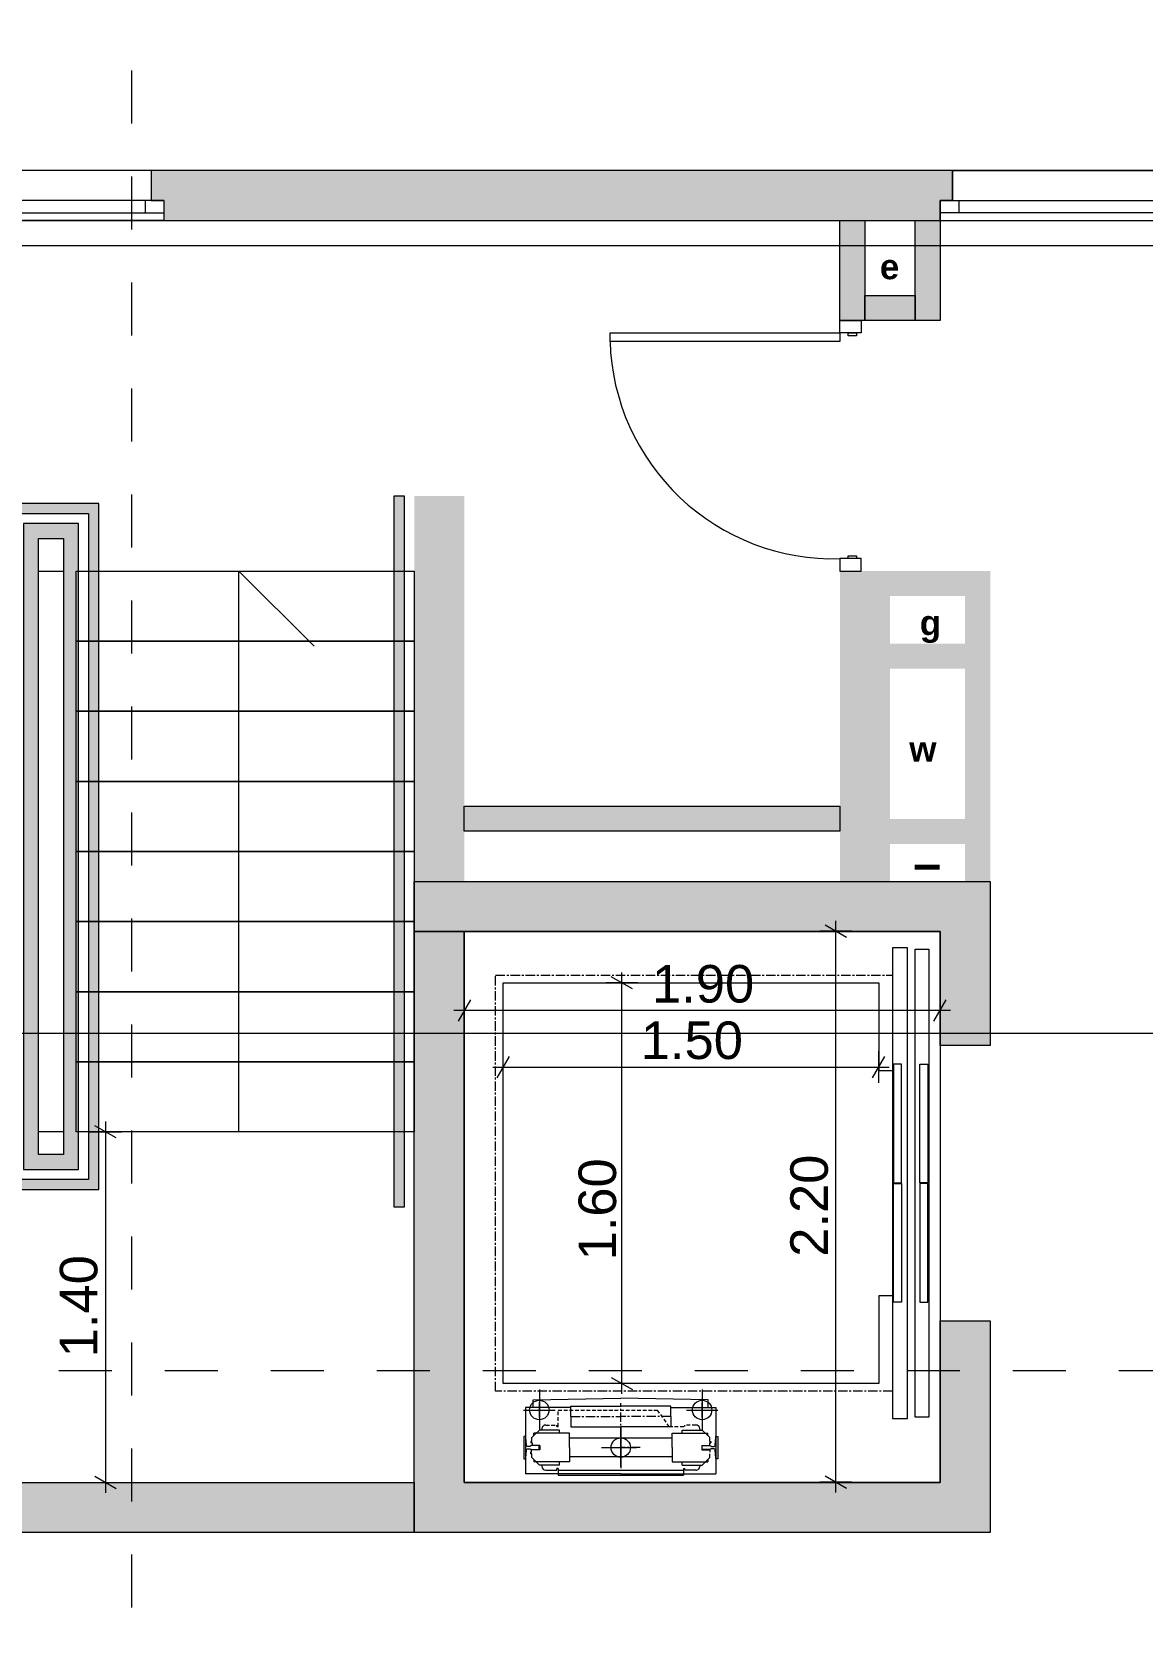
# Model space of a CAD drawing. Header units: millimetres. Extents: x 475159934 to 476245151, y 4620917055 to 4621447368.
# Drawn here: x 475241692 to 475246126, y 4621149352 to 4621155803 of the extents above; entities that cross this region are included whole.
import ezdxf

# ---------------------------------------------------------------- set-up
doc = ezdxf.new("R2010")
doc.units = ezdxf.units.MM
doc.header["$MEASUREMENT"] = 0
doc.set_wipeout_variables(frame=1)
for name, pattern in [('CENTER', [25400, 15875, -3175, 3175, -3175]), ('CENTERX2', [60, 37.5, -7.5, 7.5, -7.5]), ('Dashed', [423.333333, 211.666667, -211.666667]), ('DASHEDX2', [22.5, 15, -7.5]), ('PHANTOMX2', [75, 37.5, -7.5, 7.5, -7.5, 7.5, -7.5]), ('Wipeout_Contour', [1000, 0, -1000])]:
    doc.linetypes.add(name, pattern=pattern)
for name, color, linetype, lineweight in [('2D Drafting - General_Pen_No__1_Pen_No__7', 7, 'Continuous', 0), ('2D Drafting - General_Pen_No__1_Pen_No__7_Pen_No__7', 7, 'Continuous', 0), ('2D Drafting - General_Pen_No__250_Pen_No__7_Pen_No__154', 154, 'Continuous', 0), ('2D Drafting - General_Pen_No__250_Pen_No__7_Pen_No__250', 7, 'Continuous', 0), ('2D Drafting - General_Pen_No__250_Pen_No__7_Pen_No__7', 7, 'Continuous', 0), ('Doors_Pen_No__7_Pen_No__7_Pen_No__7', 7, 'Continuous', 0), ('G-Anno-Nplt_Pen_No__250', 7, 'Continuous', 0), ('G-Anno-Nplt_Pen_No__7', 7, 'Continuous', 0), ('gegmebi_Pen_No__7_Pen_No__7', 7, 'Continuous', 0), ('New_._Pen_No__1', 1, 'Continuous', 0), ('New_0_Pen_No__250', 7, 'Continuous', 0), ('New_23-DOOR_Pen_No__250', 7, 'Continuous', 0), ('New_2D Drafting - General_Pen_No__1', 1, 'Continuous', 0), ('New_2D Drafting - General_Pen_No__250_Pen_No__7_Pen_No__154', 154, 'Continuous', 0), ('New_2D Drafting - General_Pen_No__250_Pen_No__7_Pen_No__250', 7, 'Continuous', 0), ('New_2D Drafting - General_Pen_No__250_Pen_No__7_Pen_No__7', 7, 'Continuous', 0), ('New_2D Drafting - General_Pen_No__30_Pen_No__9_Pen_No__9_Pen_No__250', 7, 'Continuous', 0), ('New_2D Drafting - General_Pen_No__30_Pen_No__9_Pen_No__9_Pen_No__4', 7, 'Continuous', 0), ('New_2D Drafting - General_Pen_No__30_Pen_No__9_Pen_No__9_Pen_No__7', 7, 'Continuous', 0), ('New_2D Drafting - General_Pen_No__4', 7, 'Continuous', 0), ('New_31-TM_Pen_No__250', 7, 'Continuous', 0), ('New_51-CENTER-LINE_Pen_No__250', 7, 'Continuous', 0), ('New_CAR RAIL_Pen_No__250', 7, 'Continuous', 0), ('New_shenobebi_Pen_No__1', 1, 'Continuous', 0), ('New_shenobebi_Pen_No__7', 7, 'Continuous', 0), ('New_Structural - Bearing_Pen_No__250', 7, 'Continuous', 0), ('zoma_Pen_No__142', 142, 'Continuous', 0), ('zoma_Pen_No__5_Pen_No__5', 5, 'Continuous', 0)]:
    doc.layers.add(name, color=color, linetype=linetype, lineweight=lineweight)
doc.layers.add('zoma', color=7, linetype='Continuous')
doc.styles.add('GENERATED_STYLE_3', font='arial.ttf')
doc.styles.add('GENERATED_STYLE_8', font='arialbd.ttf')
doc.dimstyles.new('GENERATED_STYLE__24', dxfattribs={"dimtxt": 150, "dimasz": 64.421331, "dimexe": 0.18, "dimexo": 3, "dimgap": 0, "dimtad": 1, "dimlfac": 0.001, "dimzin": 0, "dimdsep": 46, "dimtxsty": 'GENERATED_STYLE_3', "dimblk": 'ARROWHEAD_2', "dimblk1": 'ARROWHEAD_2', "dimblk2": 'ARROWHEAD_2', "dimcen": 0.09, "dimclrd": 142, "dimclre": 142, "dimclrt": 142, "dimadec": 0, "dimazin": 0, "dimtfac": 1, "dimtdec": 4, "dimtmove": 2, "dimatfit": 3, "dimfxl": 1, "dimtolj": 1, "dimtzin": 0, "dimarcsym": 0})
doc.dimstyles.new('GENERATED_STYLE__25', dxfattribs={"dimtxt": 150, "dimasz": 64.421331, "dimexe": 0.18, "dimexo": 3, "dimgap": 0, "dimtad": 1, "dimtih": 1, "dimtoh": 1, "dimlfac": 0.001, "dimzin": 0, "dimdsep": 46, "dimtxsty": 'GENERATED_STYLE_3', "dimblk": 'ARROWHEAD_2', "dimblk1": 'ARROWHEAD_2', "dimblk2": 'ARROWHEAD_2', "dimcen": 0.09, "dimclrd": 142, "dimclre": 142, "dimclrt": 142, "dimadec": 0, "dimazin": 0, "dimtfac": 1, "dimtdec": 4, "dimtmove": 0, "dimatfit": 3, "dimfxl": 1, "dimtolj": 1, "dimtzin": 0, "dimarcsym": 0})
doc.dimstyles.new('GENERATED_STYLE__3', dxfattribs={"dimtxt": 200, "dimasz": 64.421331, "dimexe": 0.18, "dimexo": 3, "dimgap": 0, "dimtad": 1, "dimtih": 1, "dimtoh": 1, "dimlfac": 0.001, "dimzin": 0, "dimdsep": 46, "dimtxsty": 'GENERATED_STYLE_3', "dimblk": 'ARROWHEAD_2', "dimblk1": 'ARROWHEAD_2', "dimblk2": 'ARROWHEAD_2', "dimcen": 0.09, "dimclrd": 142, "dimclre": 142, "dimclrt": 142, "dimadec": 0, "dimazin": 0, "dimtfac": 1, "dimtdec": 4, "dimtmove": 0, "dimatfit": 3, "dimfxl": 1, "dimtolj": 1, "dimtzin": 0, "dimarcsym": 0})
doc.dimstyles.new('GENERATED_STYLE__5', dxfattribs={"dimtxt": 150, "dimasz": 64.421331, "dimexe": 0.18, "dimexo": 3, "dimgap": 0, "dimtad": 1, "dimlfac": 0.001, "dimzin": 0, "dimdsep": 46, "dimtxsty": 'GENERATED_STYLE_3', "dimblk": 'ARROWHEAD_2', "dimblk1": 'ARROWHEAD_2', "dimblk2": 'ARROWHEAD_2', "dimcen": 0.09, "dimclrd": 142, "dimclre": 142, "dimclrt": 142, "dimadec": 0, "dimazin": 0, "dimtfac": 1, "dimtdec": 4, "dimtmove": 0, "dimatfit": 3, "dimfxl": 1, "dimtolj": 1, "dimtzin": 0, "dimarcsym": 0})
doc.dimstyles.new('GENERATED_STYLE__6', dxfattribs={"dimtxt": 200, "dimasz": 64.421331, "dimexe": 0.18, "dimexo": 3, "dimgap": 0, "dimtad": 1, "dimlfac": 0.001, "dimzin": 0, "dimdsep": 46, "dimtxsty": 'GENERATED_STYLE_3', "dimblk": 'ARROWHEAD_2', "dimblk1": 'ARROWHEAD_2', "dimblk2": 'ARROWHEAD_2', "dimcen": 0.09, "dimclrd": 142, "dimclre": 142, "dimclrt": 142, "dimadec": 0, "dimazin": 0, "dimtfac": 1, "dimtdec": 4, "dimtmove": 0, "dimatfit": 3, "dimfxl": 1, "dimtolj": 1, "dimtzin": 0, "dimarcsym": 0})

# ---------------------------------------------------------------- blocks, each defined once
blk = doc.blocks.new('*D852', base_point=(475826095.8, 4621095193.2))
at = {"layer": 'zoma_Pen_No__142', "color": 142, "linetype": 'Continuous', "lineweight": 0, "transparency": 16777216}
for p, q in [((475242026.1, 4621151387.2), (475241941.3, 4621151436.1)), ((475241983.7, 4621151453.1), (475241983.7, 4621151411.6)), ((475241920.1, 4621151411.6), (475242047.3, 4621151411.6)), ((475241983.7, 4621151411.6), (475241983.7, 4621150011.6)), ((475241920.1, 4621150011.6), (475242047.3, 4621150011.6)), ((475241941.3, 4621150036.1), (475242026.1, 4621149987.2)), ((475241983.7, 4621150011.6), (475241983.7, 4621149970.2))]:
    blk.add_line(p, q, dxfattribs=at)
at = {"layer": 'zoma_Pen_No__142', "color": 142, "lineweight": 0, "transparency": 16777216, "insert": (475241953.7, 4621150511.5), "char_height": 150, "attachment_point": 7, "rotation": 90, "style": 'GENERATED_STYLE_3'}
blk.add_mtext('\\A1;{\\pql;\\fArial|b0|i0|c204|p0;\\W1.000000;1.40}', dxfattribs=at)
blk = doc.blocks.new('ARROWHEAD_2')
at = {"color": 0, "linetype": 'Continuous', "lineweight": 0}
for p, q in [((0, 0), (-1, 0)), ((-0.38, -0.66), (0.38, 0.66))]:
    blk.add_line(p, q, dxfattribs=at)
blk = doc.blocks.new('*D853', base_point=(475826095.8, 4621095193.2))
at = {"layer": 'zoma_Pen_No__142', "color": 142, "linetype": 'Continuous', "lineweight": 0, "transparency": 16777216}
for p, q in [((475242026.1, 4621151387.2), (475241941.3, 4621151436.1)), ((475241983.7, 4621151453.1), (475241983.7, 4621151411.6)), ((475241920.1, 4621151411.6), (475242047.3, 4621151411.6)), ((475241983.7, 4621151411.6), (475241983.7, 4621150011.6)), ((475241920.1, 4621150011.6), (475242047.3, 4621150011.6)), ((475241941.3, 4621150036.1), (475242026.1, 4621149987.2)), ((475241983.7, 4621150011.6), (475241983.7, 4621149970.2))]:
    blk.add_line(p, q, dxfattribs=at)
at = {"layer": 'zoma_Pen_No__142', "color": 142, "lineweight": 0, "transparency": 16777216, "insert": (475241953.7, 4621150511.5), "char_height": 150, "attachment_point": 7, "rotation": 90, "style": 'GENERATED_STYLE_3'}
blk.add_mtext('\\A1;{\\pql;\\fArial|b0|i0|c204|p0;\\W1.000000;1.40}', dxfattribs=at)
blk = doc.blocks.new('*D892', base_point=(475826095.8, 4621095193.2))
at = {"layer": 'zoma_Pen_No__142', "color": 142, "linetype": 'Continuous', "lineweight": 0, "transparency": 16777216}
for p, q in [((475240511.8, 4621161505.4), (475240511.8, 4621161632.5)), ((475247011.8, 4621161505.4), (475247011.8, 4621161632.5)), ((475240536.3, 4621161611.3), (475240487.3, 4621161526.6)), ((475240511.8, 4621161569), (475247011.8, 4621161569)), ((475247036.3, 4621161611.3), (475246987.3, 4621161526.6))]:
    blk.add_line(p, q, dxfattribs=at)
at = {"layer": 'zoma_Pen_No__142', "color": 142, "lineweight": 0, "transparency": 16777216, "char_height": 200, "attachment_point": 7, "style": 'GENERATED_STYLE_3'}
for s, insert in [('\\A1;{\\pql;\\fArial|b0|i0|c204|p0;\\W1.000000;6.50}', (475243494.9, 4621161609)), ('\\A1;{\\pql;\\fArial|b0|i0|c204|p0;\\W1.000000;0.40}', (475246453.5, 4621161609))]:
    blk.add_mtext(s, dxfattribs=dict(at, insert=insert))
blk = doc.blocks.new('*D952', base_point=(475826095.8, 4621095193.2))
at = {"layer": 'zoma_Pen_No__142', "color": 142, "linetype": 'Continuous', "lineweight": 0, "transparency": 16777216}
for p, q in [((475229829.6, 4621159381.7), (475229744.8, 4621159430.6)), ((475229787.2, 4621159406.2), (475229787.2, 4621159447.6)), ((475229850.7, 4621159406.2), (475229723.6, 4621159406.2)), ((475229787.2, 4621140051.5), (475229787.2, 4621159406.2)), ((475229744.8, 4621140076), (475229829.6, 4621140027.1)), ((475229850.7, 4621140051.5), (475229723.6, 4621140051.5)), ((475229787.2, 4621140010.1), (475229787.2, 4621140051.5))]:
    blk.add_line(p, q, dxfattribs=at)
at = {"layer": 'zoma_Pen_No__142', "color": 142, "lineweight": 0, "transparency": 16777216, "insert": (475229747.2, 4621149385.6), "char_height": 200, "attachment_point": 7, "rotation": 90, "style": 'GENERATED_STYLE_3'}
blk.add_mtext('\\A1;{\\pql;\\fArial|b0|i0|c204|p0;\\W1.000000;19.35}', dxfattribs=at)
blk = doc.blocks.new('*D962', base_point=(475826095.8, 4621095193.2))
at = {"layer": 'zoma_Pen_No__142', "color": 142, "linetype": 'Continuous', "lineweight": 0, "transparency": 16777216}
for p, q in [((475230772.9, 4621159006.2), (475230645.8, 4621159006.2)), ((475230666.9, 4621159030.6), (475230751.7, 4621158981.7)), ((475230709.3, 4621155251.5), (475230709.3, 4621159006.2)), ((475230772.9, 4621155251.5), (475230645.8, 4621155251.5)), ((475230666.9, 4621155276), (475230751.7, 4621155227.1))]:
    blk.add_line(p, q, dxfattribs=at)
at = {"layer": 'zoma_Pen_No__142', "color": 142, "lineweight": 0, "transparency": 16777216, "char_height": 200, "attachment_point": 7, "rotation": 90, "style": 'GENERATED_STYLE_3'}
for s, insert in [('\\A1;{\\pql;\\fArial|b0|i0|c204|p0;\\W1.000000;0.40}', (475230669.3, 4621158447.8)), ('\\A1;{\\pql;\\fArial|b0|i0|c204|p0;\\W1.000000;3.75}', (475230669.3, 4621156861.9))]:
    blk.add_mtext(s, dxfattribs=dict(at, insert=insert))
blk = doc.blocks.new('*D968', base_point=(475826095.8, 4621095193.2))
at = {"layer": 'zoma_Pen_No__142', "color": 142, "linetype": 'Continuous', "lineweight": 0, "transparency": 16777216}
for p, q in [((475300034.2, 4621159381.7), (475299949.4, 4621159430.6)), ((475299991.8, 4621159406.2), (475299991.8, 4621159447.6)), ((475300055.4, 4621159406.2), (475299928.2, 4621159406.2)), ((475299991.8, 4621140051.5), (475299991.8, 4621159406.2)), ((475299949.4, 4621140076), (475300034.2, 4621140027.1)), ((475300055.4, 4621140051.5), (475299928.2, 4621140051.5)), ((475299991.8, 4621140010.1), (475299991.8, 4621140051.5))]:
    blk.add_line(p, q, dxfattribs=at)
at = {"layer": 'zoma_Pen_No__142', "color": 142, "lineweight": 0, "transparency": 16777216, "insert": (475299951.8, 4621149385.6), "char_height": 200, "attachment_point": 7, "rotation": 90, "style": 'GENERATED_STYLE_3'}
blk.add_mtext('\\A1;{\\pql;\\fArial|b0|i0|c204|p0;\\W1.000000;19.35}', dxfattribs=at)
blk = doc.blocks.new('*D2047', base_point=(475826095.8, 4621095193.2))
at = {"layer": 'zoma_Pen_No__142', "color": 142, "linetype": 'Continuous', "lineweight": 0, "transparency": 16777216}
for p, q in [((475244109.6, 4621152006.8), (475243982.5, 4621152006.8)), ((475244088.4, 4621151982.3), (475244003.7, 4621152031.2)), ((475244046, 4621152006.8), (475244046, 4621152048.2)), ((475244046, 4621150406.8), (475244046, 4621152006.8)), ((475244109.6, 4621150406.8), (475243982.5, 4621150406.8)), ((475244003.7, 4621150431.2), (475244088.4, 4621150382.3)), ((475244046, 4621150365.3), (475244046, 4621150406.8))]:
    blk.add_line(p, q, dxfattribs=at)
at = {"layer": 'zoma_Pen_No__142', "color": 142, "lineweight": 0, "transparency": 16777216, "insert": (475244025, 4621150898.1), "char_height": 150, "attachment_point": 7, "rotation": 90, "style": 'GENERATED_STYLE_3'}
blk.add_mtext('\\A1;{\\pql;\\fArial|b0|i0|c204|p0;\\W1.000000;1.60}', dxfattribs=at)
blk = doc.blocks.new('*D2048', base_point=(475826095.8, 4621095193.2))
at = {"layer": 'zoma_Pen_No__142', "color": 142, "linetype": 'Continuous', "lineweight": 0, "transparency": 16777216}
for p, q in [((475243596.2, 4621151712.8), (475243547.3, 4621151628)), ((475243571.8, 4621151606.8), (475243571.8, 4621151734)), ((475245047.3, 4621151628), (475245096.2, 4621151712.8)), ((475245071.8, 4621151606.8), (475245071.8, 4621151734)), ((475243530.3, 4621151670.4), (475243571.8, 4621151670.4)), ((475243571.8, 4621151670.4), (475245071.8, 4621151670.4)), ((475245071.8, 4621151670.4), (475245113.2, 4621151670.4))]:
    blk.add_line(p, q, dxfattribs=at)
at = {"layer": 'zoma_Pen_No__142', "color": 142, "lineweight": 0, "transparency": 16777216, "insert": (475244121.6, 4621151700.4), "char_height": 150, "attachment_point": 7, "style": 'GENERATED_STYLE_3'}
blk.add_mtext('\\A1;{\\pql;\\fArial|b0|i0|c204|p0;\\W1.000000;1.50}', dxfattribs=at)
blk = doc.blocks.new('*D2049', base_point=(475826095.8, 4621095193.2))
at = {"layer": 'zoma_Pen_No__142', "color": 142, "linetype": 'Continuous', "lineweight": 0, "transparency": 16777216}
for p, q in [((475244964.3, 4621152213), (475244837.1, 4621152213)), ((475244943.1, 4621152188.5), (475244858.3, 4621152237.5)), ((475244900.7, 4621152213), (475244900.7, 4621152254.5)), ((475244900.7, 4621150013), (475244900.7, 4621152213)), ((475244964.3, 4621150013), (475244837.1, 4621150013)), ((475244858.3, 4621150037.5), (475244943.1, 4621149988.5)), ((475244900.7, 4621149971.6), (475244900.7, 4621150013))]:
    blk.add_line(p, q, dxfattribs=at)
at = {"layer": 'zoma_Pen_No__142', "color": 142, "lineweight": 0, "transparency": 16777216, "insert": (475244870.7, 4621150912.8), "char_height": 150, "attachment_point": 7, "rotation": 90, "style": 'GENERATED_STYLE_3'}
blk.add_mtext('\\A1;{\\pql;\\fArial|b0|i0|c204|p0;\\W1.000000;2.20}', dxfattribs=at)
blk = doc.blocks.new('*D2050', base_point=(475826095.8, 4621095193.2))
at = {"layer": 'zoma_Pen_No__142', "color": 142, "linetype": 'Continuous', "lineweight": 0, "transparency": 16777216}
for p, q in [((475243416.8, 4621151959.4), (475243416.8, 4621151832.3)), ((475245316.8, 4621151959.4), (475245316.8, 4621151832.3)), ((475243416.8, 4621151895.9), (475243375.3, 4621151895.9)), ((475243441.2, 4621151938.3), (475243392.3, 4621151853.5)), ((475245316.8, 4621151895.9), (475243416.8, 4621151895.9)), ((475245292.3, 4621151853.5), (475245341.2, 4621151938.3)), ((475245358.2, 4621151895.9), (475245316.8, 4621151895.9))]:
    blk.add_line(p, q, dxfattribs=at)
at = {"layer": 'zoma_Pen_No__142', "color": 142, "lineweight": 0, "transparency": 16777216, "insert": (475244166.6, 4621151925.9), "char_height": 150, "attachment_point": 7, "style": 'GENERATED_STYLE_3'}
blk.add_mtext('\\A1;{\\pql;\\fArial|b0|i0|c204|p0;\\W1.000000;1.90}', dxfattribs=at)

msp = doc.modelspace()

# ---------------------------------------------------------------- hatches: boundary and pattern name
at = {"layer": '2D Drafting - General_Pen_No__250_Pen_No__7_Pen_No__154', "linetype": 'Continuous', "lineweight": 0}
msp.add_hatch(color=154, dxfattribs=at).paths.add_polyline_path([(475242166.781, 4621155251.362), (475242166.777, 4621155131.362), (475242216.775, 4621155131.362), (475242216.775, 4621155051.361), (475245316.775, 4621155051.361), (475245316.775, 4621155131.362), (475245366.772, 4621155131.362), (475245366.769, 4621155251.362)])
at = {"layer": '2D Drafting - General_Pen_No__250_Pen_No__7_Pen_No__7', "linetype": 'Continuous', "lineweight": 0}
for points in [[(475245016.774, 4621155051.439), (475245016.774, 4621154651.482), (475244916.774, 4621154651.482), (475244916.774, 4621155051.439)], [(475243416.775, 4621153951.482), (475243416.775, 4621152411.45), (475243216.775, 4621152411.45), (475243216.775, 4621153951.482)], [(475244916.774, 4621153651.482), (475245116.775, 4621153651.482), (475245116.775, 4621152411.45), (475244916.774, 4621152411.45)]]:
    msp.add_hatch(color=7, dxfattribs=at).paths.add_polyline_path(points)
at = {"layer": 'G-Anno-Nplt_Pen_No__7', "linetype": 'Continuous', "lineweight": 0}
msp.add_hatch(color=7, dxfattribs=at).paths.add_polyline_path([(475243216.775, 4621149811.45), (475240116.782, 4621149811.45), (475240116.782, 4621150011.45), (475243216.775, 4621150011.45)])
at = {"layer": 'New_2D Drafting - General_Pen_No__1', "linetype": 'Continuous', "lineweight": 0}
msp.add_hatch(color=1, dxfattribs=at).paths.add_polyline_path([(475243176.775, 4621151111.482), (475243136.775, 4621151111.482), (475243136.775, 4621153951.482), (475243176.775, 4621153951.482)])
h = msp.add_hatch(color=1, dxfattribs=at)
h.paths.add_polyline_path([(475241576.775, 4621151181.374), (475241956.775, 4621151181.374), (475241956.775, 4621151311.482), (475241956.775, 4621153921.389), (475241576.775, 4621153921.389)])
h.paths.add_polyline_path([(475241916.775, 4621151221.374), (475241616.775, 4621151221.374), (475241616.775, 4621153881.389), (475241916.775, 4621153881.389)], flags=0)
h = msp.add_hatch(color=1, dxfattribs=at)
h.paths.add_polyline_path([(475241656.775, 4621151261.374), (475241876.775, 4621151261.374), (475241876.775, 4621153841.389), (475241656.775, 4621153841.389)])
h.paths.add_polyline_path([(475241716.775, 4621151321.374), (475241716.775, 4621153781.389), (475241816.775, 4621153781.389), (475241816.775, 4621151321.374)], flags=0)
at = {"layer": 'New_2D Drafting - General_Pen_No__250_Pen_No__7_Pen_No__154', "linetype": 'Continuous', "lineweight": 0}
for points in [[(475243216.774, 4621152411.449), (475243416.774, 4621152411.449), (475245516.774, 4621152411.449), (475245516.774, 4621151756.759), (475245316.774, 4621151756.759), (475245316.774, 4621152211.449), (475243416.774, 4621152211.449), (475243216.774, 4621152211.449)], [(475243216.774, 4621152211.449), (475243416.774, 4621152211.449), (475243416.774, 4621150011.449), (475245316.774, 4621150011.449), (475245316.774, 4621150656.759), (475245516.774, 4621150656.759), (475245516.774, 4621149811.449), (475243216.774, 4621149811.449), (475243216.774, 4621150011.449)]]:
    msp.add_hatch(color=154, dxfattribs=at).paths.add_polyline_path(points)
at = {"layer": 'New_2D Drafting - General_Pen_No__250_Pen_No__7_Pen_No__7', "linetype": 'Continuous', "lineweight": 0}
for points in [[(475245216.775, 4621155051.482), (475245316.775, 4621155051.482), (475245316.775, 4621154651.482), (475245216.775, 4621154651.482)], [(475243416.775, 4621152611.994), (475243416.775, 4621152711.994), (475244916.775, 4621152711.994), (475244916.775, 4621152611.994)]]:
    msp.add_hatch(color=7, dxfattribs=at).paths.add_polyline_path(points)
at = {"layer": 'New_2D Drafting - General_Pen_No__30_Pen_No__9_Pen_No__9_Pen_No__4', "linetype": 'Continuous', "lineweight": 0}
for points in [[(475245016.774, 4621154751.482), (475245216.775, 4621154751.482), (475245216.775, 4621154651.482), (475245016.774, 4621154651.482)], [(475245416.775, 4621153651.482), (475245416.775, 4621153551.45), (475245116.775, 4621153551.45), (475245116.775, 4621153651.482)]]:
    msp.add_hatch(color=7, dxfattribs=at).paths.add_polyline_path(points)
at = {"layer": 'New_2D Drafting - General_Pen_No__30_Pen_No__9_Pen_No__9_Pen_No__7', "linetype": 'Continuous', "lineweight": 0}
for points in [[(475245516.775, 4621153651.482), (475245516.775, 4621152411.45), (475245416.775, 4621152411.45), (475245416.775, 4621153651.482)], [(475245116.775, 4621153261.45), (475245116.775, 4621153361.45), (475245416.775, 4621153361.45), (475245416.775, 4621153261.45)], [(475245116.775, 4621152561.452), (475245116.775, 4621152661.452), (475245416.775, 4621152661.452), (475245416.775, 4621152561.452)]]:
    msp.add_hatch(color=7, dxfattribs=at).paths.add_polyline_path(points)

# ---------------------------------------------------------------- linework, layer by layer
at = {"layer": '2D Drafting - General_Pen_No__1_Pen_No__7', "color": 7, "linetype": 'Continuous', "lineweight": 0, "flags": 128}
msp.add_lwpolyline([(475240516.775, 4621154951.525), (475247016.775, 4621154951.525), (475247016.775, 4621155251.525), (475240516.775, 4621155251.525)], close=True, dxfattribs=at)
at = {"layer": '2D Drafting - General_Pen_No__1_Pen_No__7_Pen_No__7', "color": 7, "linetype": 'Continuous', "lineweight": 0}
msp.add_arc((475244891.774, 4621154593.76), 893.239, 181.603806, 271.603806, dxfattribs=at)
at = {"layer": '2D Drafting - General_Pen_No__250_Pen_No__7_Pen_No__250', "color": 7, "linetype": 'Continuous', "lineweight": 0, "flags": 128}
msp.add_lwpolyline([(475245016.774, 4621155051.439), (475245016.774, 4621154651.482), (475244916.774, 4621154651.482), (475244916.774, 4621155051.439)], close=True, dxfattribs=at)
at = {"layer": '2D Drafting - General_Pen_No__250_Pen_No__7_Pen_No__7', "color": 7, "linetype": 'Continuous', "lineweight": 0, "flags": 128}
msp.add_lwpolyline([(475242166.781, 4621155251.362), (475242166.777, 4621155131.362), (475242216.775, 4621155131.362), (475242216.775, 4621155051.361), (475245316.775, 4621155051.361), (475245316.775, 4621155131.362), (475245366.772, 4621155131.362), (475245366.769, 4621155251.362)], close=True, dxfattribs=at)
at = {"layer": 'Doors_Pen_No__7_Pen_No__7_Pen_No__7', "color": 7, "linetype": 'Continuous', "lineweight": 0, "flags": 128}
for points in [[(475245001.441, 4621154651.482), (475245001.441, 4621154602.093), (475244916.774, 4621154602.093), (475244916.774, 4621154651.482)], [(475244916.774, 4621154602.093), (475244916.774, 4621154568.76), (475243998.885, 4621154568.76), (475243998.885, 4621154602.093)], [(475244983.441, 4621154602.093), (475244983.441, 4621154590.982), (475244950.107, 4621154590.982), (475244950.107, 4621154602.093)], [(475245001.441, 4621153651.482), (475245001.441, 4621153700.871), (475244916.774, 4621153700.871), (475244916.774, 4621153651.482)], [(475244983.441, 4621153711.982), (475244983.441, 4621153700.871), (475244950.107, 4621153700.871), (475244950.107, 4621153711.982)]]:
    msp.add_lwpolyline(points, close=True, dxfattribs=at)
at = {"layer": 'G-Anno-Nplt_Pen_No__250', "color": 7, "linetype": 'Continuous', "lineweight": 0, "flags": 128}
msp.add_lwpolyline([(475243216.775, 4621149811.45), (475240116.782, 4621149811.45), (475240116.782, 4621150011.45), (475243216.775, 4621150011.45)], close=True, dxfattribs=at)
at = {"layer": 'gegmebi_Pen_No__7_Pen_No__7', "color": 7, "linetype": 'Continuous', "lineweight": 0, "flags": 128}
for points in [[(475241816.775, 4621151411.482), (475241716.775, 4621151411.482), (475241716.775, 4621153651.482), (475241816.775, 4621153651.482)], [(475241866.775, 4621153371.482), (475241866.775, 4621153651.482), (475243216.775, 4621153651.482), (475243216.775, 4621153371.482)], [(475241866.775, 4621153091.482), (475241866.775, 4621153371.482), (475243216.775, 4621153371.482), (475243216.775, 4621153091.482)], [(475241866.775, 4621152811.482), (475241866.775, 4621153091.482), (475243216.775, 4621153091.482), (475243216.775, 4621152811.482)], [(475241866.775, 4621152531.482), (475241866.775, 4621152811.482), (475243216.775, 4621152811.482), (475243216.775, 4621152531.482)], [(475241866.775, 4621152251.482), (475241866.775, 4621152531.482), (475243216.775, 4621152531.482), (475243216.775, 4621152251.482)], [(475241866.775, 4621151971.482), (475241866.775, 4621152251.482), (475243216.775, 4621152251.482), (475243216.775, 4621151971.482)], [(475241866.775, 4621151691.482), (475241866.775, 4621151971.482), (475243216.775, 4621151971.482), (475243216.775, 4621151691.482)], [(475241866.775, 4621151411.482), (475241866.775, 4621151691.482), (475243216.775, 4621151691.482), (475243216.775, 4621151411.482)]]:
    msp.add_lwpolyline(points, close=True, dxfattribs=at)
msp.add_lwpolyline([(475242516.775, 4621151411.482), (475242516.775, 4621153651.482), (475242816.775, 4621153351.482)], dxfattribs=at)
at = {"layer": 'New_0_Pen_No__250', "color": 7, "linetype": 'Continuous', "lineweight": 0}
for p, q in [((475245126.774, 4621150756.759), (475245071.774, 4621150756.759)), ((475245071.774, 4621150756.759), (475245071.774, 4621150406.759)), ((475243686.774, 4621150190.759), (475243716.774, 4621150220.759)), ((475243836.774, 4621150208.259), (475243693.774, 4621150208.259)), ((475243693.774, 4621150197.759), (475243693.774, 4621150208.259)), ((475243796.774, 4621150220.759), (475243716.774, 4621150220.759)), ((475243726.774, 4621150225.759), (475243726.774, 4621150220.759)), ((475243796.774, 4621150208.259), (475243796.774, 4621150220.759)), ((475243836.774, 4621150150.759), (475243836.774, 4621150208.259)), ((475244246.774, 4621150150.759), (475244246.774, 4621150208.259)), ((475244246.774, 4621150208.259), (475244389.774, 4621150208.259)), ((475244286.774, 4621150208.259), (475244286.774, 4621150220.759)), ((475244286.774, 4621150220.759), (475244366.774, 4621150220.759)), ((475244356.774, 4621150225.759), (475244356.774, 4621150220.759)), ((475244396.774, 4621150190.759), (475244366.774, 4621150220.759)), ((475244389.774, 4621150197.759), (475244389.774, 4621150208.259)), ((475243686.774, 4621150175.259), (475243682.774, 4621150175.259)), ((475243682.774, 4621150175.259), (475243682.774, 4621150169.259)), ((475243687.774, 4621150169.259), (475243682.774, 4621150169.259)), ((475243684.774, 4621150132.259), (475243684.774, 4621150142.259)), ((475243717.774, 4621150142.259), (475243684.774, 4621150142.259)), ((475243686.774, 4621150175.259), (475243686.774, 4621150190.759)), ((475243687.774, 4621150169.259), (475243687.774, 4621150165.699)), ((475243687.774, 4621150165.699), (475243687.774, 4621150159.259)), ((475243717.774, 4621150159.259), (475243687.774, 4621150159.259)), ((475243717.774, 4621150159.259), (475243717.774, 4621150142.259)), ((475244246.774, 4621150188.259), (475243836.774, 4621150188.259)), ((475243836.774, 4621150150.759), (475243836.774, 4621150093.259)), ((475244246.774, 4621150150.759), (475244246.774, 4621150093.259)), ((475244365.774, 4621150159.259), (475244395.774, 4621150159.259)), ((475244365.774, 4621150159.259), (475244365.774, 4621150142.259)), ((475244365.774, 4621150142.259), (475244398.774, 4621150142.259)), ((475244395.774, 4621150169.259), (475244395.774, 4621150165.699)), ((475244395.774, 4621150169.259), (475244400.774, 4621150169.259)), ((475244395.774, 4621150165.699), (475244395.774, 4621150159.259)), ((475244396.774, 4621150175.259), (475244396.774, 4621150190.759)), ((475244396.774, 4621150175.259), (475244400.774, 4621150175.259)), ((475244398.774, 4621150132.259), (475244398.774, 4621150142.259)), ((475244400.774, 4621150175.259), (475244400.774, 4621150169.259)), ((475243684.774, 4621150132.259), (475243681.774, 4621150132.259)), ((475243681.774, 4621150132.259), (475243681.774, 4621150126.259)), ((475243686.774, 4621150126.259), (475243681.774, 4621150126.259)), ((475243686.774, 4621150110.759), (475243686.774, 4621150126.259)), ((475243686.774, 4621150110.759), (475243716.774, 4621150080.759)), ((475243693.774, 4621150103.759), (475243693.774, 4621150093.259)), ((475243836.774, 4621150093.259), (475243693.774, 4621150093.259)), ((475243796.774, 4621150080.759), (475243716.774, 4621150080.759)), ((475243726.774, 4621150080.759), (475243726.774, 4621150075.759)), ((475243796.774, 4621150080.759), (475243796.774, 4621150093.259)), ((475244246.774, 4621150113.259), (475243836.774, 4621150113.259)), ((475244246.774, 4621150093.259), (475244389.774, 4621150093.259)), ((475244286.774, 4621150080.759), (475244286.774, 4621150093.259)), ((475244286.774, 4621150080.759), (475244366.774, 4621150080.759)), ((475244356.774, 4621150080.759), (475244356.774, 4621150075.759)), ((475244396.774, 4621150110.759), (475244366.774, 4621150080.759)), ((475244389.774, 4621150103.759), (475244389.774, 4621150093.259)), ((475244396.774, 4621150110.759), (475244396.774, 4621150126.259)), ((475243741.774, 4621150060.759), (475243786.774, 4621150060.759)), ((475243786.774, 4621150060.759), (475243786.774, 4621150066.759)), ((475243791.774, 4621150066.759), (475243786.774, 4621150066.759)), ((475243791.774, 4621150066.759), (475243791.774, 4621150060.759)), ((475243791.774, 4621150060.759), (475244291.774, 4621150060.759)), ((475243791.774, 4621150040.759), (475244291.774, 4621150040.759)), ((475244291.774, 4621150066.759), (475244296.774, 4621150066.759)), ((475244291.774, 4621150066.759), (475244291.774, 4621150060.759)), ((475244296.774, 4621150060.759), (475244296.774, 4621150066.759)), ((475244341.774, 4621150060.759), (475244296.774, 4621150060.759))]:
    msp.add_line(p, q, dxfattribs=at)
at = {"layer": 'New_0_Pen_No__250', "color": 7, "linetype": 'CENTER', "lineweight": 0}
for p, q in [((475243716.537, 4621150382.694), (475243716.537, 4621150218.823)), ((475244366.537, 4621150382.694), (475244366.537, 4621150218.823)), ((475243653.787, 4621150300.759), (475243779.287, 4621150300.759)), ((475244303.787, 4621150300.759), (475244429.287, 4621150300.759)), ((475244041.537, 4621150232.694), (475244041.537, 4621150068.823)), ((475243978.787, 4621150150.759), (475244104.287, 4621150150.759))]:
    msp.add_line(p, q, dxfattribs=at)
at = {"layer": 'New_0_Pen_No__250', "color": 7, "linetype": 'DASHEDX2', "lineweight": 0}
for p, q in [((475243791.774, 4621150300.759), (475244186.774, 4621150300.759)), ((475243791.774, 4621150234.759), (475243791.774, 4621150300.759)), ((475244186.774, 4621150300.759), (475244233.917, 4621150234.759)), ((475243741.774, 4621150240.759), (475243786.774, 4621150240.759)), ((475243786.774, 4621150234.759), (475243786.774, 4621150240.759)), ((475243786.774, 4621150234.759), (475243791.774, 4621150234.759)), ((475244233.917, 4621150234.759), (475244296.774, 4621150234.759)), ((475244341.774, 4621150240.759), (475244296.774, 4621150240.759)), ((475244296.774, 4621150234.759), (475244296.774, 4621150240.759))]:
    msp.add_line(p, q, dxfattribs=at)
at = {"layer": 'New_0_Pen_No__250', "color": 7, "linetype": 'PHANTOMX2', "lineweight": 0}
for p, q in [((475243791.774, 4621150066.759), (475243791.774, 4621150040.759)), ((475244291.774, 4621150066.759), (475244291.774, 4621150040.759))]:
    msp.add_line(p, q, dxfattribs=at)
at = {"layer": 'New_0_Pen_No__250', "color": 7, "linetype": 'Continuous', "lineweight": 0}
for points in [[(475245071.774, 4621150406.759), (475243571.774, 4621150406.759), (475243571.774, 4621152006.759), (475245071.774, 4621152006.759), (475245071.774, 4621151656.759), (475245126.774, 4621151656.759)], [(475243716.537, 4621150271.22), (475243716.537, 4621150330.297)], [(475244366.537, 4621150271.22), (475244366.537, 4621150330.297)], [(475243686.283, 4621150300.759), (475243746.791, 4621150300.759)], [(475244336.283, 4621150300.759), (475244396.791, 4621150300.759)], [(475244011.283, 4621150150.759), (475244071.791, 4621150150.759)], [(475244041.537, 4621150121.22), (475244041.537, 4621150180.297)]]:
    msp.add_lwpolyline(points, dxfattribs=at)
for points in [[(475243677.787, 4621150300.759, -1), (475243755.287, 4621150300.759, -1)], [(475244327.787, 4621150300.759, -1), (475244405.287, 4621150300.759, -1)], [(475244002.787, 4621150150.759, -1), (475244080.287, 4621150150.759, -1)]]:
    msp.add_lwpolyline(points, format="xyb", close=True, dxfattribs=at)
for centre, start, end in [((475243741.774, 4621150225.759), 90, 180), ((475244341.774, 4621150225.759), 70.5287793, 90), ((475244341.774, 4621150225.759), 0, 70.5287809), ((475243741.774, 4621150075.759), 180, 270), ((475244341.774, 4621150075.759), 289.4712191, 0), ((475244341.774, 4621150075.759), 270, 289.4712207)]:
    msp.add_arc(centre, 15, start, end, dxfattribs=at)
at = {"layer": 'New_23-DOOR_Pen_No__250', "color": 7, "linetype": 'Continuous', "lineweight": 0}
for points in [[(475245126.774, 4621152146.759), (475245126.774, 4621150266.759), (475245186.774, 4621150266.759), (475245186.774, 4621152146.759)], [(475245216.774, 4621150271.759), (475245216.774, 4621152141.759), (475245271.774, 4621152141.759), (475245271.774, 4621150271.759)], [(475245130.774, 4621151681.759), (475245130.774, 4621151207.759), (475245162.774, 4621151207.759), (475245162.774, 4621151681.759)], [(475245235.774, 4621151207.759), (475245235.774, 4621151681.759), (475245267.774, 4621151681.759), (475245267.774, 4621151207.759)], [(475245130.774, 4621150731.759), (475245130.774, 4621151205.759), (475245162.774, 4621151205.759), (475245162.774, 4621150731.759)], [(475245267.774, 4621151205.759), (475245235.774, 4621151205.759), (475245235.774, 4621150731.759), (475245267.774, 4621150731.759)]]:
    msp.add_lwpolyline(points, close=True, dxfattribs=at)
at = {"layer": 'New_2D Drafting - General_Pen_No__250_Pen_No__7_Pen_No__154', "color": 154, "linetype": 'Continuous', "lineweight": 0, "flags": 128}
for points in [[(475243216.774, 4621152411.449), (475243416.774, 4621152411.449), (475245516.774, 4621152411.449), (475245516.774, 4621151756.759), (475245316.774, 4621151756.759), (475245316.774, 4621152211.449), (475243416.774, 4621152211.449), (475243216.774, 4621152211.449)], [(475243216.774, 4621152211.449), (475243416.774, 4621152211.449), (475243416.774, 4621150011.449), (475245316.774, 4621150011.449), (475245316.774, 4621150656.759), (475245516.774, 4621150656.759), (475245516.774, 4621149811.449), (475243216.774, 4621149811.449), (475243216.774, 4621150011.449)]]:
    msp.add_lwpolyline(points, close=True, dxfattribs=at)
at = {"layer": 'New_2D Drafting - General_Pen_No__250_Pen_No__7_Pen_No__250', "color": 7, "linetype": 'Continuous', "lineweight": 0, "flags": 128}
for points in [[(475245216.775, 4621155051.482), (475245316.775, 4621155051.482), (475245316.775, 4621154651.482), (475245216.775, 4621154651.482)], [(475243416.775, 4621152611.994), (475243416.775, 4621152711.994), (475244916.775, 4621152711.994), (475244916.775, 4621152611.994)]]:
    msp.add_lwpolyline(points, close=True, dxfattribs=at)
at = {"layer": 'New_2D Drafting - General_Pen_No__30_Pen_No__9_Pen_No__9_Pen_No__250', "color": 7, "linetype": 'Continuous', "lineweight": 0, "flags": 128}
msp.add_lwpolyline([(475245016.774, 4621154751.482), (475245216.775, 4621154751.482), (475245216.775, 4621154651.482), (475245016.774, 4621154651.482)], close=True, dxfattribs=at)
at = {"layer": 'New_2D Drafting - General_Pen_No__4', "color": 7, "linetype": 'Continuous', "lineweight": 0, "flags": 128}
for points in [[(475243176.775, 4621151111.482), (475243136.775, 4621151111.482), (475243136.775, 4621153951.482), (475243176.775, 4621153951.482)], [(475241576.775, 4621151181.374), (475241956.775, 4621151181.374), (475241956.775, 4621151311.482), (475241956.775, 4621153921.389), (475241576.775, 4621153921.389)], [(475241916.775, 4621151221.374), (475241616.775, 4621151221.374), (475241616.775, 4621153881.389), (475241916.775, 4621153881.389)], [(475241656.775, 4621151261.374), (475241876.775, 4621151261.374), (475241876.775, 4621153841.389), (475241656.775, 4621153841.389)], [(475241716.775, 4621151321.374), (475241716.775, 4621153781.389), (475241816.775, 4621153781.389), (475241816.775, 4621151321.374)]]:
    msp.add_lwpolyline(points, close=True, dxfattribs=at)
at = {"layer": 'New_31-TM_Pen_No__250', "color": 7, "linetype": 'Continuous', "lineweight": 0}
for p, q in [((475243692.037, 4621150340.759), (475244041.537, 4621150348.359)), ((475243692.037, 4621150311.259), (475243692.037, 4621150340.759)), ((475244391.037, 4621150340.759), (475244041.537, 4621150348.359)), ((475244391.037, 4621150311.259), (475244391.037, 4621150340.759)), ((475243661.537, 4621150311.259), (475243661.537, 4621150045.759)), ((475243841.537, 4621150311.259), (475243661.537, 4621150311.259)), ((475243841.537, 4621150274.759), (475243841.537, 4621150315.759)), ((475243841.537, 4621150315.759), (475244041.537, 4621150315.759)), ((475243841.537, 4621150274.759), (475243841.537, 4621150274.809)), ((475243841.537, 4621150274.759), (475243841.537, 4621150233.759)), ((475244241.537, 4621150315.759), (475244041.537, 4621150315.759)), ((475244241.537, 4621150274.759), (475244241.537, 4621150315.759)), ((475244241.537, 4621150311.259), (475244421.537, 4621150311.259)), ((475244241.537, 4621150274.759), (475244241.537, 4621150274.809)), ((475244241.537, 4621150274.759), (475244241.537, 4621150233.759)), ((475244421.537, 4621150311.259), (475244421.537, 4621150045.759)), ((475243841.537, 4621150233.759), (475244041.537, 4621150233.759)), ((475244241.537, 4621150233.759), (475244041.537, 4621150233.759)), ((475244041.537, 4621150045.759), (475243661.537, 4621150045.759)), ((475244041.537, 4621150045.759), (475244421.537, 4621150045.759))]:
    msp.add_line(p, q, dxfattribs=at)
at = {"layer": 'New_31-TM_Pen_No__250', "color": 7, "linetype": 'CENTERX2', "lineweight": 0}
for p, q in [((475244041.537, 4621150073.321), (475244041.537, 4621150327.674)), ((475243841.537, 4621150274.759), (475244041.537, 4621150274.759)), ((475244241.537, 4621150274.759), (475244041.537, 4621150274.759)), ((475243964.099, 4621150150.759), (475244041.537, 4621150150.759)), ((475244118.975, 4621150150.759), (475244041.537, 4621150150.759))]:
    msp.add_line(p, q, dxfattribs=at)
at = {"layer": 'New_51-CENTER-LINE_Pen_No__250', "color": 7, "linetype": 'CENTERX2', "lineweight": 0}
msp.add_lwpolyline([(475245126.774, 4621150375.759), (475243541.774, 4621150375.759), (475243541.774, 4621152037.759), (475245126.774, 4621152037.759)], dxfattribs=at)
at = {"layer": 'New_CAR RAIL_Pen_No__250', "color": 7, "linetype": 'Continuous', "lineweight": 0}
for points in [[(475243716.3, 4621150157.699), (475243715.3, 4621150158.699), (475243682.9, 4621150158.699, -0.35567502), (475243678.983, 4621150155.509), (475243668.781, 4621150155.509, -0.39334069), (475243664.792, 4621150159.222), (475243662.401, 4621150192.474, 0.39334069), (475243659.408, 4621150195.259), (475243654.3, 4621150195.259), (475243654.3, 4621150106.259), (475243659.408, 4621150106.259, 0.39334069), (475243662.401, 4621150109.043), (475243664.792, 4621150142.296, -0.39334069), (475243668.781, 4621150146.009), (475243678.983, 4621150146.009, -0.35567502), (475243682.9, 4621150142.819), (475243715.3, 4621150142.819), (475243716.3, 4621150143.819)], [(475244366.774, 4621150157.699), (475244367.774, 4621150158.699), (475244400.174, 4621150158.699, 0.35567502), (475244404.091, 4621150155.509), (475244414.293, 4621150155.509, 0.39334069), (475244418.283, 4621150159.222), (475244420.674, 4621150192.474, -0.39334069), (475244423.666, 4621150195.259), (475244428.774, 4621150195.259), (475244428.774, 4621150106.259), (475244423.666, 4621150106.259, -0.39334069), (475244420.674, 4621150109.043), (475244418.283, 4621150142.296, 0.39334069), (475244414.293, 4621150146.009), (475244404.091, 4621150146.009, 0.35567502), (475244400.174, 4621150142.819), (475244367.774, 4621150142.819), (475244366.774, 4621150143.819)]]:
    msp.add_lwpolyline(points, format="xyb", close=True, dxfattribs=at)
at = {"layer": 'New_shenobebi_Pen_No__1', "color": 1, "linetype": 'Dashed', "lineweight": 0}
for points in [[(475242089.009, 4621135542.097), (475242089.009, 4621158835.319)], [(475301569.026, 4621154611.49), (475255555.776, 4621154611.49), (475255555.776, 4621150456.854), (475228397.958, 4621150456.854)]]:
    msp.add_lwpolyline(points, dxfattribs=at)
at = {"layer": 'New_shenobebi_Pen_No__7', "color": 7, "linetype": 'Continuous', "lineweight": 0}
msp.add_lwpolyline([(475243416.774, 4621150011.449), (475243416.774, 4621152211.449), (475245316.774, 4621152211.449), (475245316.774, 4621150011.449)], close=True, dxfattribs=at)
at = {"layer": 'New_Structural - Bearing_Pen_No__250', "color": 7, "linetype": 'Continuous', "lineweight": 0}
for p, q in [((475242166.781, 4621155251.362), (475240666.781, 4621155251.409)), ((475242166.781, 4621155251.362), (475242166.777, 4621155131.362)), ((475245366.769, 4621155251.362), (475246866.769, 4621155251.409)), ((475245366.769, 4621155251.362), (475245366.772, 4621155131.362)), ((475242141.777, 4621155131.363), (475240691.777, 4621155131.408)), ((475242141.777, 4621155131.363), (475242141.776, 4621155081.363)), ((475242216.777, 4621155131.361), (475242141.777, 4621155131.363)), ((475242166.777, 4621155131.362), (475242216.777, 4621155131.361)), ((475242166.777, 4621155131.362), (475242216.777, 4621155131.361)), ((475242216.777, 4621155131.361), (475242216.776, 4621155081.361)), ((475242216.777, 4621155131.361), (475242216.776, 4621155081.361)), ((475245316.772, 4621155131.361), (475245391.772, 4621155131.363)), ((475245366.772, 4621155131.362), (475245316.772, 4621155131.361)), ((475245366.772, 4621155131.362), (475245316.772, 4621155131.361)), ((475245316.772, 4621155131.361), (475245316.774, 4621155081.361)), ((475245316.772, 4621155131.361), (475245316.774, 4621155081.361)), ((475245391.772, 4621155131.363), (475246841.772, 4621155131.408)), ((475245391.772, 4621155131.363), (475245391.774, 4621155081.363)), ((475242216.775, 4621155051.361), (475240616.775, 4621155051.41)), ((475240691.776, 4621155081.408), (475242141.776, 4621155081.363)), ((475242141.776, 4621155081.363), (475242216.776, 4621155081.361)), ((475242216.776, 4621155081.361), (475242216.775, 4621155051.361)), ((475245391.774, 4621155081.363), (475245316.774, 4621155081.361)), ((475245316.774, 4621155081.361), (475245316.775, 4621155051.361)), ((475245316.775, 4621155051.361), (475246916.775, 4621155051.41)), ((475246841.774, 4621155081.408), (475245391.774, 4621155081.363))]:
    msp.add_line(p, q, dxfattribs=at)
at = {"layer": 'zoma_Pen_No__5_Pen_No__5', "color": 5, "linetype": 'Continuous', "lineweight": 0}
for p, q in [((475229336.224, 4621155051.525), (475300763.831, 4621155051.525)), ((475229336.224, 4621151806.16), (475300763.831, 4621151806.16))]:
    msp.add_line(p, q, dxfattribs=at)

# ---------------------------------------------------------------- texts
at = {"layer": 'New_._Pen_No__1', "color": 1, "linetype": 'Continuous', "lineweight": 0, "char_height": 100, "attachment_point": 2, "style": 'GENERATED_STYLE_8'}
for s, insert in [('\\A1;{\\pqc;\\fArial|b1|i0|c204|p0;\\W1.000000;e}', (475245114.919, 4621154916.779)), ('\\A1;{\\pqc;\\fArial|b1|i0|c204|p0;\\W1.000000;g}', (475245278.059, 4621153494.604)), ('\\A1;{\\pqc;\\fArial|b1|i0|c204|p0;\\W1.000000;w}', (475245247.996, 4621152990.39))]:
    msp.add_mtext(s, dxfattribs=dict(at, insert=insert))
at = {"layer": 'New_._Pen_No__1', "color": 1, "linetype": 'Continuous', "lineweight": 0, "insert": (475245214.757, 4621152468.863), "char_height": 100, "attachment_point": 2, "rotation": 90, "style": 'GENERATED_STYLE_8'}
msp.add_mtext('\\A1;{\\pqc;\\fArial|b1|i0|c204|p0;\\W1.000000;I}', dxfattribs=at)

# ---------------------------------------------------------------- dimensions: what is measured, and where the dimension line sits
at = {"layer": 'zoma', "color": 142, "linetype": 'Continuous', "lineweight": 0}
for base, p1, p2, dimstyle, picture, middle in [((475247011.8, 4621161568.965), (475240511.8, 4621141187.027), (475247011.8, 4621141187.013), 'GENERATED_STYLE__3', '*D892', (475243753.796, 4621161708.965)), ((475245071.774, 4621151670.384), (475243571.774, 4621152006.759), (475245071.774, 4621151683.903), 'GENERATED_STYLE__25', '*D2048', (475244315.771, 4621151775.384))]:
    dim = msp.add_linear_dim(base=base, p1=p1, p2=p2, dimstyle=dimstyle, dxfattribs=at)
    dim.commit()
    dim.dimension.update_dxf_attribs({"geometry": picture, "text_midpoint": middle, "dimtype": 160})
for base, p1, p2, angle, dimstyle, picture, middle in [((475229787.171, 4621159406.159), (475231459.487, 4621140051.524), (475253174.993, 4621159406.159), 90, 'GENERATED_STYLE__6', '*D952', (475229647.171, 4621149720.668)), ((475299991.81, 4621159406.159), (475233700.384, 4621140051.524), (475255415.89, 4621159406.159), 90, 'GENERATED_STYLE__6', '*D968', (475299851.81, 4621149720.668)), ((475230709.324, 4621159006.159), (475231774.993, 4621155251.524), (475253174.992, 4621159006.159), 90, 'GENERATED_STYLE__6', '*D962', (475230569.324, 4621157120.837)), ((475244900.693, 4621152213.017), (475244925.723, 4621150013.017), (475245042.531, 4621152213.017), 90, 'GENERATED_STYLE__5', '*D2049', (475244795.693, 4621151107.014)), ((475244046.033, 4621152006.759), (475244046.033, 4621150406.759), (475244046.033, 4621152006.759), 90, 'GENERATED_STYLE__24', '*D2047', (475243950.033, 4621151092.308)), ((475241983.709, 4621150011.644), (475241983.709, 4621151411.644), (475241983.709, 4621150011.644), 270, 'GENERATED_STYLE__5', '*D852', (475241878.709, 4621150705.641)), ((475241983.709, 4621150011.644), (475241983.709, 4621151411.644), (475241983.709, 4621150011.644), 270, 'GENERATED_STYLE__5', '*D853', (475241878.709, 4621150705.641))]:
    dim = msp.add_linear_dim(base=base, p1=p1, p2=p2, angle=angle, dimstyle=dimstyle, dxfattribs=at)
    dim.commit()
    dim.dimension.update_dxf_attribs({"geometry": picture, "text_midpoint": middle, "dimtype": 160, "text_rotation": 90})
dim = msp.add_linear_dim(base=(475243416.774, 4621151895.871), p1=(475245316.774, 4621151795.886), p2=(475243416.774, 4621151795.886), angle=180, dimstyle='GENERATED_STYLE__25', dxfattribs=at)
dim.commit()
dim.dimension.update_dxf_attribs({"geometry": '*D2050', "text_midpoint": (475244360.771, 4621152000.871), "dimtype": 160})

# ---------------------------------------------------------------- next in the draw order: wipeouts: each hides what was drawn before it
at = {"color": 1, "linetype": 'Wipeout_Contour', "lineweight": 0, "ltscale": 23227610169.99576}
msp.add_wipeout([(475242557.698, 4621148820.287), (475245398.698, 4621148820.287), (475245398.698, 4621149356.187), (475242557.698, 4621149356.187)], dxfattribs=at).dxf.layer = 'New_._Pen_No__1'

doc.saveas('drawing.dxf')
